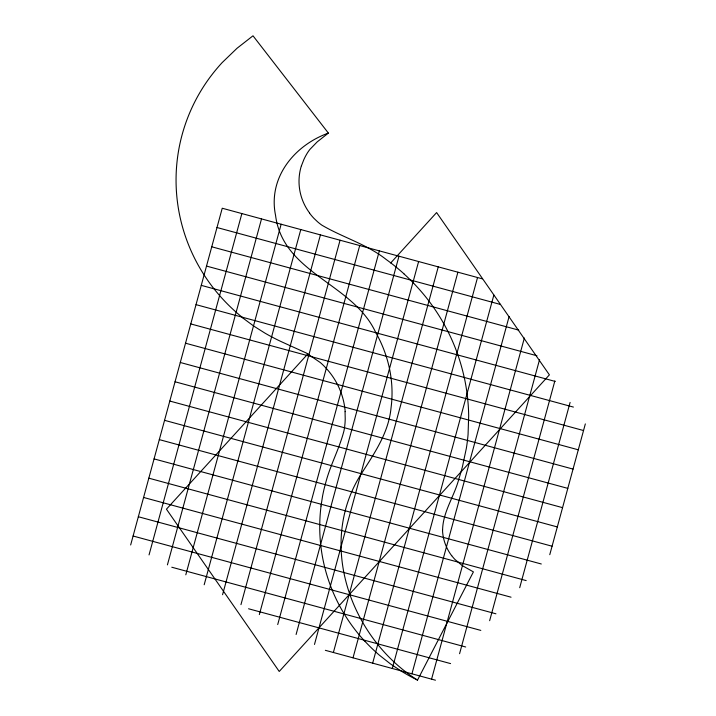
<?xml version="1.0" encoding="UTF-8"?>
<svg xmlns="http://www.w3.org/2000/svg" width="716" height="716" viewBox="0 0 716 716"><rect width="100%" height="100%" fill="white"/><g stroke="black" fill="none" stroke-linecap="round" stroke-linejoin="round"><path stroke-width="1.07" d="M321.01 506.024L322.54 496.215A159.972 157.09 14.4 0 1 325.905 482.038C330.532 464.55 339.438 448.511 343.922 431.005A55.562 54.559 14.4 0 0 344.718 426.235L345.014 423.245A91.174 89.527 14.4 0 0 345.219 418.851L345.049 411.655M130.661 544.974L222.237 208.24L482.324 278.828M149.044 554.918L241.874 213.565M167.419 564.87L261.519 218.899M185.802 574.814L281.155 224.224M204.185 584.757L300.792 229.559M222.569 594.71L320.428 234.893M240.952 604.653L340.064 240.218M259.335 614.597L359.709 245.552M277.719 624.549L379.346 250.877M296.102 634.492L398.982 256.212M314.485 644.436L418.618 261.537M333.379 652.5L438.255 266.871M353.015 657.825L457.9 272.196M372.66 663.159L477.536 277.531M392.296 668.484L493.852 295.064M411.933 673.819L509.103 316.544M431.569 679.144L524.354 338.015M459.574 653.708L539.596 359.486M489.646 620.7L554.846 380.957M519.709 587.693L570.097 402.428M549.772 554.685L585.339 423.899M301.454 165.763L303.835 159.641A68.145 66.919 14.4 0 1 305.678 155.891L307.146 153.34A42.808 42.038 14.4 0 1 309.974 149.331L317.224 141.866L328.375 133.087L252.999 35.8L237.05 48.258L222.076 62.686A187.61 184.218 14.4 0 0 213.207 73.086L210.361 76.782A178.955 175.724 14.4 0 0 242.715 317.716M365.115 641.491A175.16 172.001 14.4 0 0 379.337 655.14L390.506 663.947L401.64 671.348A194.985 191.467 14.4 0 0 411.807 677.184L417.517 680.111L473.41 571.887L462.241 565.577L454.964 559.473A40.051 39.326 14.4 0 1 452.458 556.618L451.733 555.679M307.916 353.856L166.443 509.183L279.231 671.465L549.396 374.853L436.608 212.571L390.703 262.969M328.375 133.087C294.285 145.366 267.811 177.675 275.553 215.364C282.981 273.601 353.006 283.294 375.64 332.331C388.636 355.029 394.57 381.95 391.025 407.959C388.609 433.529 373.403 454.732 360.094 475.719C317.197 545.628 351.296 638.314 417.517 680.111M216.993 227.518L500.538 304.479M211.748 246.796L518.751 330.13M206.512 266.084L536.964 355.771M201.268 285.362L555.177 381.422M196.023 304.64L573.391 407.073M190.778 323.927L583.54 430.531M185.534 343.206L578.295 449.809M180.289 362.484L573.051 469.096M175.044 381.771L567.806 488.375M169.799 401.05L562.561 507.653M164.555 420.328L557.317 526.94M159.31 439.615L552.072 546.218M154.065 458.893L541.296 563.993M148.821 478.172L526.17 580.595M143.585 497.459L511.054 597.198M138.34 516.737L495.928 613.8M133.095 536.015L480.812 630.402M171.786 567.224L465.686 646.995M248.568 608.77L450.57 663.598M325.35 650.316L435.453 680.2M242.617 317.841L253.697 326.031L264.83 333.047A200.605 196.989 14.4 0 0 282.256 342.096L306.466 353.095L320.303 362.547A64.905 63.733 14.4 0 1 324.044 366.037L326.254 368.373A73.614 72.28 14.4 0 1 345.193 411.646M442.595 530.323C442.721 511.994 454.4 496.322 458.849 478.977A238.598 234.293 14.4 0 0 462.5 466.393L466.349 448.297A184.477 181.148 14.4 0 0 468.067 434.442L468.685 415.844A202.395 198.744 14.4 0 0 464.46 378.361M309.625 213.055A54.067 53.091 14.4 0 1 301.4 165.745M309.536 213.117A52.331 51.382 14.4 0 0 314.118 218.514L317.582 221.799A51.991 51.051 14.4 0 0 321.842 225.137C342.83 237.533 366.995 244.237 386.354 259.613A202.091 198.448 14.4 0 1 403.931 273.78M403.896 273.825A197.616 194.054 14.4 0 1 464.424 378.37M451.68 555.714A46.289 45.457 14.4 0 1 442.515 530.332M365.07 641.527A171.625 168.529 14.4 0 1 321.045 506.024"/></g></svg>
